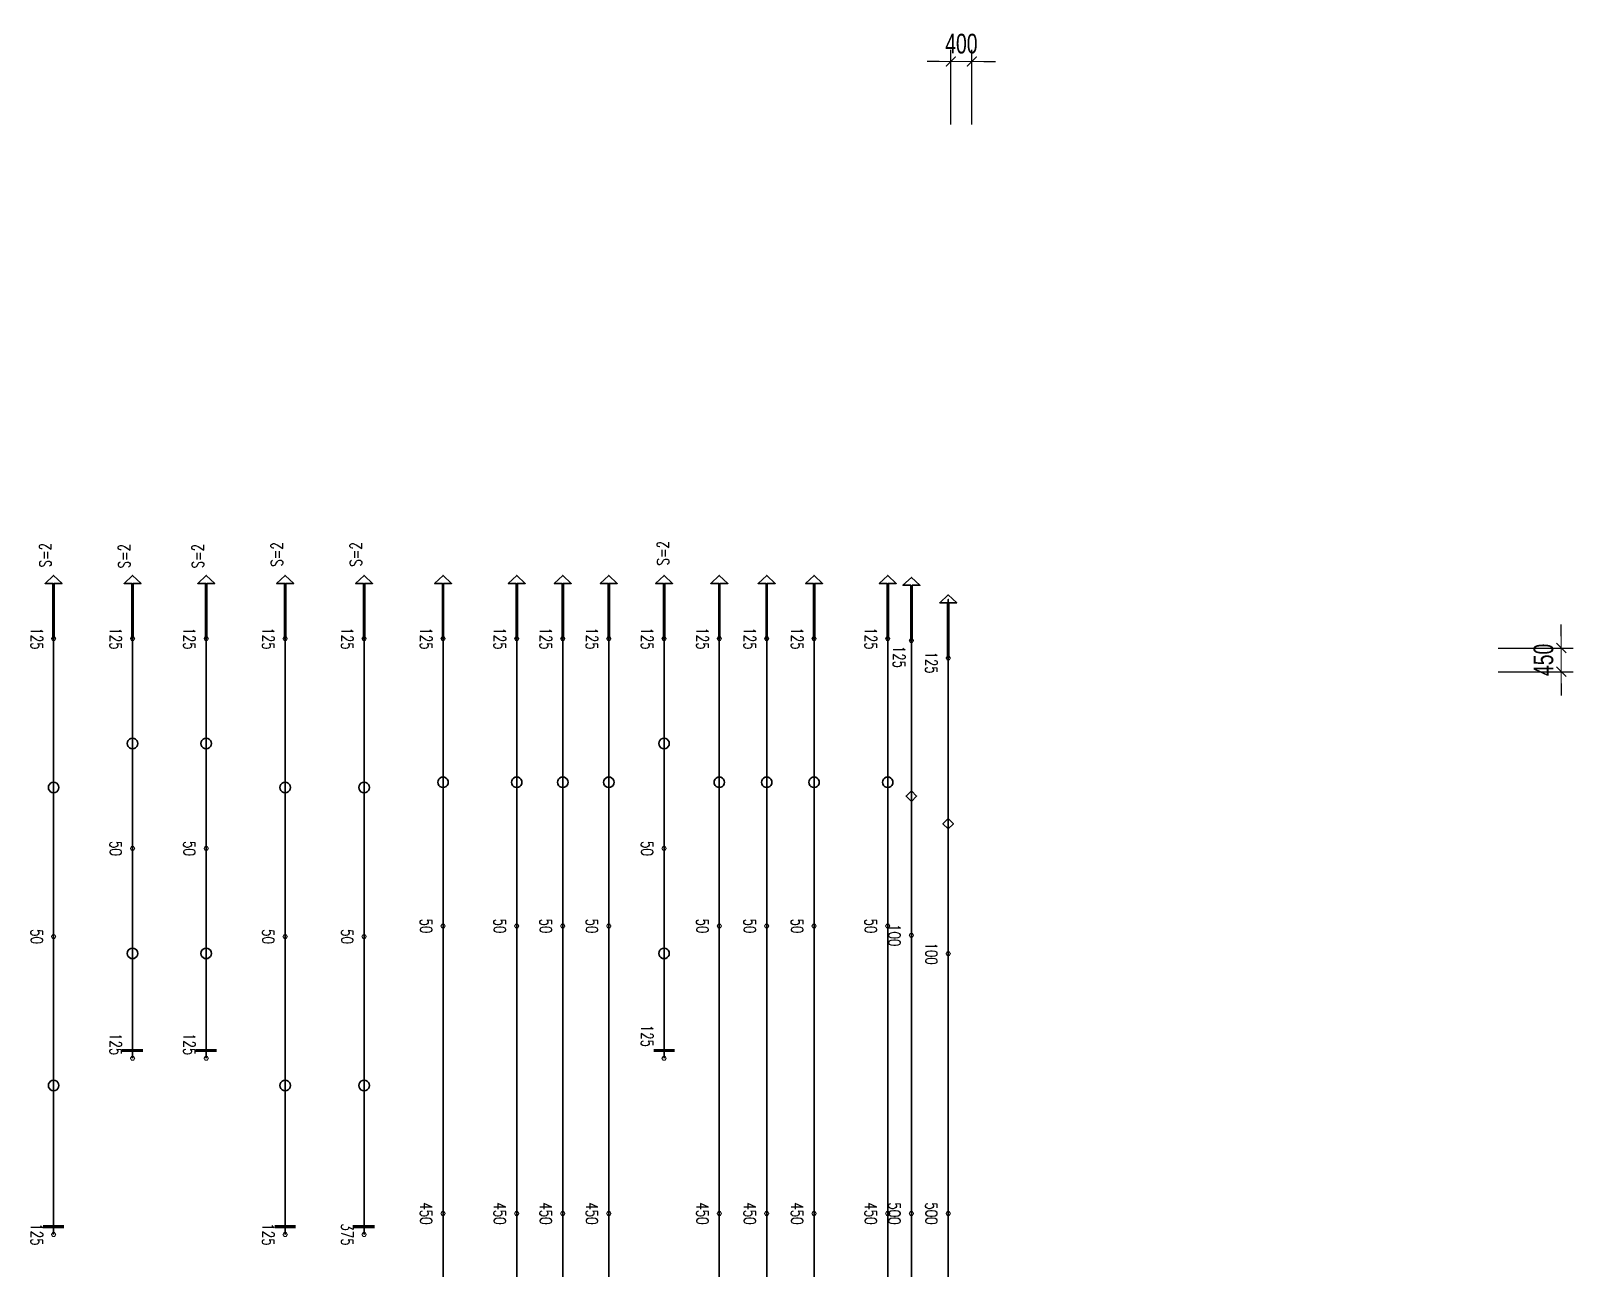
# Model space of a CAD drawing. Header units: millimetres. Extents: x 130150 to 587758, y -25561 to 50684.
# Drawn here: x 552567 to 581875, y 27160 to 50684 of the extents above; entities that cross this region are included whole.
import ezdxf

# ---------------------------------------------------------------- set-up
doc = ezdxf.new("R2010")
doc.units = ezdxf.units.MM
doc.layers.get('Defpoints').update_dxf_attribs({"color": 151, "lineweight": 9})
doc.layers.add('Current plane_Column', color=7, linetype='Continuous', true_color=0x4b00ff)
for name, color, linetype, lineweight in [('NDC_S-TENDON', 6, 'Continuous', 35), ('NDC_S_ANNO', 7, 'Continuous', 20), ('NDC_S_DIM', 1, 'Continuous', 15)]:
    doc.layers.add(name, color=color, linetype=linetype, lineweight=lineweight)
doc.styles.add('NDC_ANNO', font='', dxfattribs={"width": 0.8})
doc.styles.add('NDC_DIM', font='', dxfattribs={"width": 0.75})
doc.styles.get('NDC_ANNO').set_extended_font_data('Dotum')
doc.styles.get('NDC_DIM').set_extended_font_data('Dotum')
doc.dimstyles.new('NDC_dim_150', dxfattribs={"dimscale": 150, "dimtxt": 2.5, "dimasz": 1.5, "dimexe": 1.5, "dimexo": 2.5, "dimgap": 1, "dimtad": 1, "dimdec": 0, "dimzin": 0, "dimdsep": 46, "dimtxsty": 'NDC_DIM', "dimblk": 'DIMMARK', "dimcen": 0.09, "dimdle": 1.2, "dimclrd": 1, "dimclre": 1, "dimclrt": 3, "dimadec": 0, "dimazin": 0, "dimtfac": 1, "dimtdec": 0, "dimtix": 1, "dimtofl": 0, "dimtmove": 0, "dimatfit": 3, "dimfxl": 8, "dimfxlon": 1, "dimtolj": 1, "dimtzin": 0, "dimarcsym": 0})

# ---------------------------------------------------------------- blocks, each defined once
blk = doc.blocks.new('DIMMARK')
at = {"layer": 'NDC_S_DIM', "color": 1}
blk.add_line((-1.5, 0), (1, 0), dxfattribs=at)
at = {"layer": 'NDC_S_DIM', "color": 2, "const_width": 0.1}
blk.add_lwpolyline([(-0.42, -0.42), (0.42, 0.42)], dxfattribs=at)
blk = doc.blocks.new('*D20')
at = {"layer": 'Defpoints', "color": 0, "ltscale": 100, "transparency": 16777216}
for p in [(566765, 38950), (581650, 38950), (566765, 38500)]:
    blk.add_point(p, dxfattribs=at)
at = {"layer": 'NDC_S_DIM', "color": 1, "lineweight": -2, "ltscale": 100, "transparency": 16777216}
for p, q in [((581650, 39175), (581650, 39400)), ((580450, 38950), (581875, 38950)), ((580450, 38500), (581875, 38500)), ((581650, 38275), (581650, 38050))]:
    blk.add_line(p, q, dxfattribs=at)
at = {"layer": 'NDC_S_DIM', "color": 1, "lineweight": -2, "ltscale": 100, "transparency": 16777216, "xscale": 225, "yscale": 225, "zscale": 225}
for p, rotation in [((581650, 38950), 270), ((581650, 38500), 90)]:
    blk.add_blockref('DIMMARK', p, dxfattribs=dict(at, rotation=rotation))
at = {"layer": 'NDC_S_DIM', "color": 3, "ltscale": 100, "transparency": 16777216, "insert": (581312, 38725), "char_height": 375, "attachment_point": 5, "rotation": 90, "style": 'NDC_DIM'}
blk.add_mtext('\\A1;450', dxfattribs=at)
blk = doc.blocks.new('*D22')
at = {"layer": 'Defpoints', "color": 0, "ltscale": 100, "transparency": 16777216}
for p in [(570450, 50100), (570050, 34011), (570450, 34011)]:
    blk.add_point(p, dxfattribs=at)
at = {"layer": 'NDC_S_DIM', "color": 1, "lineweight": -2, "ltscale": 100, "transparency": 16777216}
for p, q in [((570050, 48900), (570050, 50325)), ((570450, 48900), (570450, 50325)), ((569825, 50100), (569600, 50100)), ((570675, 50100), (570900, 50100))]:
    blk.add_line(p, q, dxfattribs=at)
at = {"layer": 'NDC_S_DIM', "color": 1, "lineweight": -2, "ltscale": 100, "transparency": 16777216, "xscale": 225, "yscale": 225, "zscale": 225}
blk.add_blockref('DIMMARK', (570050, 50100), dxfattribs=at)
at = {"layer": 'NDC_S_DIM', "color": 1, "lineweight": -2, "ltscale": 100, "transparency": 16777216, "xscale": 225, "yscale": 225, "zscale": 225, "rotation": 180}
blk.add_blockref('DIMMARK', (570450, 50100), dxfattribs=at)
at = {"layer": 'NDC_S_DIM', "color": 3, "ltscale": 100, "transparency": 16777216, "insert": (570250, 50438), "char_height": 375, "attachment_point": 5, "style": 'NDC_DIM'}
blk.add_mtext('\\A1;400', dxfattribs=at)
blk = doc.blocks.new('HTB TDY')
at = {"layer": 'NDC_S-TENDON', "linetype": 'Continuous'}
for points, elevation in [([(44262, 29630), (44262, 30680), (44412, 30680), (44250, 30830), (44088, 30680), (44238, 30680), (44238, 29630)], 3575), ([(45762, 29630), (45762, 30680), (45912, 30680), (45750, 30830), (45588, 30680), (45738, 30680), (45738, 29630)], 3575), ([(47162, 29630), (47162, 30680), (47312, 30680), (47150, 30830), (46988, 30680), (47138, 30680), (47138, 29630)], 3575), ([(48662, 29630), (48662, 30680), (48812, 30680), (48650, 30830), (48488, 30680), (48638, 30680), (48638, 29630)], 3575), ([(50162, 29630), (50162, 30680), (50312, 30680), (50150, 30830), (49988, 30680), (50138, 30680), (50138, 29630)], 3575), ([(51662, 29630), (51662, 30680), (51812, 30680), (51650, 30830), (51488, 30680), (51638, 30680), (51638, 29630)], 3575), ([(53062, 29630), (53062, 30680), (53212, 30680), (53050, 30830), (52888, 30680), (53038, 30680), (53038, 29630)], 3575), ([(53937, 29630), (53937, 30680), (54087, 30680), (53925, 30830), (53763, 30680), (53913, 30680), (53913, 29630)], 3575), ([(54812, 29630), (54812, 30680), (54962, 30680), (54800, 30830), (54638, 30680), (54788, 30680), (54788, 29630)], 3575), ([(55862, 29630), (55862, 30680), (56012, 30680), (55850, 30830), (55688, 30680), (55838, 30680), (55838, 29630)], 3575), ([(56912, 29630), (56912, 30680), (57062, 30680), (56900, 30830), (56738, 30680), (56888, 30680), (56888, 29630)], 3575), ([(57812, 29630), (57812, 30680), (57962, 30680), (57800, 30830), (57638, 30680), (57788, 30680), (57788, 29630)], 3575), ([(58712, 29630), (58712, 30680), (58862, 30680), (58700, 30830), (58538, 30680), (58688, 30680), (58688, 29630)], 3575), ([(60112, 29630), (60112, 30680), (60262, 30680), (60100, 30830), (59938, 30680), (60088, 30680), (60088, 29630)], 3575), ([(60562, 29593), (60562, 30643), (60712, 30643), (60550, 30793), (60388, 30643), (60538, 30643), (60538, 29593)], 3575), ([(61262, 29261), (61262, 30311), (61412, 30311), (61250, 30461), (61088, 30311), (61238, 30311), (61238, 29261)], 3575), ([(45750, 27535), (45781, 27540), (45809, 27554), (45831, 27576), (45845, 27604), (45850, 27635), (45845, 27666), (45831, 27694), (45809, 27716), (45781, 27730), (45750, 27735), (45719, 27730), (45691, 27716), (45669, 27694), (45655, 27666), (45650, 27635), (45655, 27604), (45669, 27576), (45691, 27554), (45719, 27540), (45750, 27535)], 3532), ([(47150, 27535), (47181, 27540), (47209, 27554), (47231, 27576), (47245, 27604), (47250, 27635), (47245, 27666), (47231, 27694), (47209, 27716), (47181, 27730), (47150, 27735), (47119, 27730), (47091, 27716), (47069, 27694), (47055, 27666), (47050, 27635), (47055, 27604), (47069, 27576), (47091, 27554), (47119, 27540), (47150, 27535)], 3532), ([(55850, 27535), (55881, 27540), (55909, 27554), (55931, 27576), (55945, 27604), (55950, 27635), (55945, 27666), (55931, 27694), (55909, 27716), (55881, 27730), (55850, 27735), (55819, 27730), (55791, 27716), (55769, 27694), (55755, 27666), (55750, 27635), (55755, 27604), (55769, 27576), (55791, 27554), (55819, 27540), (55850, 27535)], 3532), ([(51650, 26797), (51681, 26802), (51709, 26817), (51731, 26839), (51745, 26867), (51750, 26897), (51745, 26928), (51731, 26956), (51709, 26978), (51681, 26993), (51650, 26997), (51619, 26993), (51591, 26978), (51569, 26956), (51555, 26928), (51550, 26897), (51555, 26867), (51569, 26839), (51591, 26817), (51619, 26802), (51650, 26797)], 3532), ([(53050, 26797), (53081, 26802), (53109, 26817), (53131, 26839), (53145, 26867), (53150, 26897), (53145, 26928), (53131, 26956), (53109, 26978), (53081, 26993), (53050, 26997), (53019, 26993), (52991, 26978), (52969, 26956), (52955, 26928), (52950, 26897), (52955, 26867), (52969, 26839), (52991, 26817), (53019, 26802), (53050, 26797)], 3532), ([(53925, 26797), (53956, 26802), (53984, 26817), (54006, 26839), (54020, 26867), (54025, 26897), (54020, 26928), (54006, 26956), (53984, 26978), (53956, 26993), (53925, 26997), (53894, 26993), (53866, 26978), (53844, 26956), (53830, 26928), (53825, 26897), (53830, 26867), (53844, 26839), (53866, 26817), (53894, 26802), (53925, 26797)], 3532), ([(54800, 26797), (54831, 26802), (54859, 26817), (54881, 26839), (54895, 26867), (54900, 26897), (54895, 26928), (54881, 26956), (54859, 26978), (54831, 26993), (54800, 26997), (54769, 26993), (54741, 26978), (54719, 26956), (54705, 26928), (54700, 26897), (54705, 26867), (54719, 26839), (54741, 26817), (54769, 26802), (54800, 26797)], 3532), ([(56900, 26797), (56931, 26802), (56959, 26817), (56981, 26839), (56995, 26867), (57000, 26897), (56995, 26928), (56981, 26956), (56959, 26978), (56931, 26993), (56900, 26997), (56869, 26993), (56841, 26978), (56819, 26956), (56805, 26928), (56800, 26897), (56805, 26867), (56819, 26839), (56841, 26817), (56869, 26802), (56900, 26797)], 3532), ([(57800, 26797), (57831, 26802), (57859, 26817), (57881, 26839), (57895, 26867), (57900, 26897), (57895, 26928), (57881, 26956), (57859, 26978), (57831, 26993), (57800, 26997), (57769, 26993), (57741, 26978), (57719, 26956), (57705, 26928), (57700, 26897), (57705, 26867), (57719, 26839), (57741, 26817), (57769, 26802), (57800, 26797)], 3533), ([(58700, 26797), (58731, 26802), (58759, 26817), (58781, 26839), (58795, 26867), (58800, 26897), (58795, 26928), (58781, 26956), (58759, 26978), (58731, 26993), (58700, 26997), (58669, 26993), (58641, 26978), (58619, 26956), (58605, 26928), (58600, 26897), (58605, 26867), (58619, 26839), (58641, 26817), (58669, 26802), (58700, 26797)], 3532), ([(60100, 26797), (60131, 26802), (60159, 26817), (60181, 26839), (60195, 26867), (60200, 26897), (60195, 26928), (60181, 26956), (60159, 26978), (60131, 26993), (60100, 26997), (60069, 26993), (60041, 26978), (60019, 26956), (60005, 26928), (60000, 26897), (60005, 26867), (60019, 26839), (60041, 26817), (60069, 26802), (60100, 26797)], 3532), ([(44250, 26698), (44281, 26702), (44309, 26717), (44331, 26739), (44345, 26767), (44350, 26798), (44345, 26829), (44331, 26856), (44309, 26879), (44281, 26893), (44250, 26898), (44219, 26893), (44191, 26879), (44169, 26856), (44155, 26829), (44150, 26798), (44155, 26767), (44169, 26739), (44191, 26717), (44219, 26702), (44250, 26698)], 3532), ([(48650, 26698), (48681, 26702), (48709, 26717), (48731, 26739), (48745, 26767), (48750, 26798), (48745, 26829), (48731, 26856), (48709, 26879), (48681, 26893), (48650, 26898), (48619, 26893), (48591, 26879), (48569, 26856), (48555, 26829), (48550, 26798), (48555, 26767), (48569, 26739), (48591, 26717), (48619, 26702), (48650, 26698)], 3532), ([(50150, 26698), (50181, 26702), (50209, 26717), (50231, 26739), (50245, 26767), (50250, 26798), (50245, 26829), (50231, 26856), (50209, 26879), (50181, 26893), (50150, 26898), (50119, 26893), (50091, 26879), (50069, 26856), (50055, 26829), (50050, 26798), (50055, 26767), (50069, 26739), (50091, 26717), (50119, 26702), (50150, 26698)], 3532), ([(60550, 26535), (60650, 26635), (60550, 26735), (60450, 26635), (60550, 26535)], 3362), ([(61250, 26010), (61350, 26110), (61250, 26210), (61150, 26110), (61250, 26010)], 3362), ([(45750, 23545), (45781, 23550), (45809, 23564), (45831, 23586), (45845, 23614), (45850, 23645), (45845, 23676), (45831, 23704), (45809, 23726), (45781, 23740), (45750, 23745), (45719, 23740), (45691, 23726), (45669, 23704), (45655, 23676), (45650, 23645), (45655, 23614), (45669, 23586), (45691, 23564), (45719, 23550), (45750, 23545)], 3532), ([(47150, 23545), (47181, 23550), (47209, 23564), (47231, 23586), (47245, 23614), (47250, 23645), (47245, 23676), (47231, 23704), (47209, 23726), (47181, 23740), (47150, 23745), (47119, 23740), (47091, 23726), (47069, 23704), (47055, 23676), (47050, 23645), (47055, 23614), (47069, 23586), (47091, 23564), (47119, 23550), (47150, 23545)], 3532), ([(55850, 23545), (55881, 23550), (55909, 23564), (55931, 23586), (55945, 23614), (55950, 23645), (55945, 23676), (55931, 23704), (55909, 23726), (55881, 23740), (55850, 23745), (55819, 23740), (55791, 23726), (55769, 23704), (55755, 23676), (55750, 23645), (55755, 23614), (55769, 23586), (55791, 23564), (55819, 23550), (55850, 23545)], 3532), ([(44250, 21033), (44281, 21037), (44309, 21052), (44331, 21074), (44345, 21102), (44350, 21133), (44345, 21163), (44331, 21191), (44309, 21213), (44281, 21228), (44250, 21233), (44219, 21228), (44191, 21213), (44169, 21191), (44155, 21163), (44150, 21133), (44155, 21102), (44169, 21074), (44191, 21052), (44219, 21037), (44250, 21033)], 3532), ([(48650, 21033), (48681, 21037), (48709, 21052), (48731, 21074), (48745, 21102), (48750, 21133), (48745, 21163), (48731, 21191), (48709, 21213), (48681, 21228), (48650, 21233), (48619, 21228), (48591, 21213), (48569, 21191), (48555, 21163), (48550, 21133), (48555, 21102), (48569, 21074), (48591, 21052), (48619, 21037), (48650, 21033)], 3532), ([(50150, 21033), (50181, 21037), (50209, 21052), (50231, 21074), (50245, 21102), (50250, 21133), (50245, 21163), (50231, 21191), (50209, 21213), (50181, 21228), (50150, 21233), (50119, 21228), (50091, 21213), (50069, 21191), (50055, 21163), (50050, 21133), (50055, 21102), (50069, 21074), (50091, 21052), (50119, 21037), (50150, 21033)], 3532)]:
    blk.add_lwpolyline(points, close=True, dxfattribs=dict(at, elevation=elevation))
for points, elevation in [([(44290, 29630, 20, 20, 0), (44270, 29665, 20, 20, 0), (44230, 29665, 20, 20, 0), (44210, 29630, 20, 20, 0), (44230, 29595, 20, 20, 0), (44270, 29595, 20, 20, 0)], 3575), ([(44290, 29630, 20, 20, 0), (44270, 29665, 20, 20, 0), (44230, 29665, 20, 20, 0), (44210, 29630, 20, 20, 0), (44230, 29595, 20, 20, 0), (44270, 29595, 20, 20, 0)], 3575), ([(45790, 29630, 20, 20, 0), (45770, 29665, 20, 20, 0), (45730, 29665, 20, 20, 0), (45710, 29630, 20, 20, 0), (45730, 29595, 20, 20, 0), (45770, 29595, 20, 20, 0)], 3575), ([(45790, 29630, 20, 20, 0), (45770, 29665, 20, 20, 0), (45730, 29665, 20, 20, 0), (45710, 29630, 20, 20, 0), (45730, 29595, 20, 20, 0), (45770, 29595, 20, 20, 0)], 3575), ([(47190, 29630, 20, 20, 0), (47170, 29665, 20, 20, 0), (47130, 29665, 20, 20, 0), (47110, 29630, 20, 20, 0), (47130, 29595, 20, 20, 0), (47170, 29595, 20, 20, 0)], 3575), ([(47190, 29630, 20, 20, 0), (47170, 29665, 20, 20, 0), (47130, 29665, 20, 20, 0), (47110, 29630, 20, 20, 0), (47130, 29595, 20, 20, 0), (47170, 29595, 20, 20, 0)], 3575), ([(48690, 29630, 20, 20, 0), (48670, 29665, 20, 20, 0), (48630, 29665, 20, 20, 0), (48610, 29630, 20, 20, 0), (48630, 29595, 20, 20, 0), (48670, 29595, 20, 20, 0)], 3575), ([(48690, 29630, 20, 20, 0), (48670, 29665, 20, 20, 0), (48630, 29665, 20, 20, 0), (48610, 29630, 20, 20, 0), (48630, 29595, 20, 20, 0), (48670, 29595, 20, 20, 0)], 3575), ([(50190, 29630, 20, 20, 0), (50170, 29665, 20, 20, 0), (50130, 29665, 20, 20, 0), (50110, 29630, 20, 20, 0), (50130, 29595, 20, 20, 0), (50170, 29595, 20, 20, 0)], 3575), ([(50190, 29630, 20, 20, 0), (50170, 29665, 20, 20, 0), (50130, 29665, 20, 20, 0), (50110, 29630, 20, 20, 0), (50130, 29595, 20, 20, 0), (50170, 29595, 20, 20, 0)], 3575), ([(51690, 29630, 20, 20, 0), (51670, 29665, 20, 20, 0), (51630, 29665, 20, 20, 0), (51610, 29630, 20, 20, 0), (51630, 29595, 20, 20, 0), (51670, 29595, 20, 20, 0)], 3575), ([(51690, 29630, 20, 20, 0), (51670, 29665, 20, 20, 0), (51630, 29665, 20, 20, 0), (51610, 29630, 20, 20, 0), (51630, 29595, 20, 20, 0), (51670, 29595, 20, 20, 0)], 3575), ([(53090, 29630, 20, 20, 0), (53070, 29665, 20, 20, 0), (53030, 29665, 20, 20, 0), (53010, 29630, 20, 20, 0), (53030, 29595, 20, 20, 0), (53070, 29595, 20, 20, 0)], 3575), ([(53090, 29630, 20, 20, 0), (53070, 29665, 20, 20, 0), (53030, 29665, 20, 20, 0), (53010, 29630, 20, 20, 0), (53030, 29595, 20, 20, 0), (53070, 29595, 20, 20, 0)], 3575), ([(53965, 29630, 20, 20, 0), (53945, 29665, 20, 20, 0), (53905, 29665, 20, 20, 0), (53885, 29630, 20, 20, 0), (53905, 29595, 20, 20, 0), (53945, 29595, 20, 20, 0)], 3575), ([(53965, 29630, 20, 20, 0), (53945, 29665, 20, 20, 0), (53905, 29665, 20, 20, 0), (53885, 29630, 20, 20, 0), (53905, 29595, 20, 20, 0), (53945, 29595, 20, 20, 0)], 3575), ([(54840, 29630, 20, 20, 0), (54820, 29665, 20, 20, 0), (54780, 29665, 20, 20, 0), (54760, 29630, 20, 20, 0), (54780, 29595, 20, 20, 0), (54820, 29595, 20, 20, 0)], 3575), ([(54840, 29630, 20, 20, 0), (54820, 29665, 20, 20, 0), (54780, 29665, 20, 20, 0), (54760, 29630, 20, 20, 0), (54780, 29595, 20, 20, 0), (54820, 29595, 20, 20, 0)], 3575), ([(55890, 29630, 20, 20, 0), (55870, 29665, 20, 20, 0), (55830, 29665, 20, 20, 0), (55810, 29630, 20, 20, 0), (55830, 29595, 20, 20, 0), (55870, 29595, 20, 20, 0)], 3575), ([(55890, 29630, 20, 20, 0), (55870, 29665, 20, 20, 0), (55830, 29665, 20, 20, 0), (55810, 29630, 20, 20, 0), (55830, 29595, 20, 20, 0), (55870, 29595, 20, 20, 0)], 3575), ([(56940, 29630, 20, 20, 0), (56920, 29665, 20, 20, 0), (56880, 29665, 20, 20, 0), (56860, 29630, 20, 20, 0), (56880, 29595, 20, 20, 0), (56920, 29595, 20, 20, 0)], 3575), ([(56940, 29630, 20, 20, 0), (56920, 29665, 20, 20, 0), (56880, 29665, 20, 20, 0), (56860, 29630, 20, 20, 0), (56880, 29595, 20, 20, 0), (56920, 29595, 20, 20, 0)], 3575), ([(57840, 29630, 20, 20, 0), (57820, 29665, 20, 20, 0), (57780, 29665, 20, 20, 0), (57760, 29630, 20, 20, 0), (57780, 29595, 20, 20, 0), (57820, 29595, 20, 20, 0)], 3575), ([(57840, 29630, 20, 20, 0), (57820, 29665, 20, 20, 0), (57780, 29665, 20, 20, 0), (57760, 29630, 20, 20, 0), (57780, 29595, 20, 20, 0), (57820, 29595, 20, 20, 0)], 3575), ([(58740, 29630, 20, 20, 0), (58720, 29665, 20, 20, 0), (58680, 29665, 20, 20, 0), (58660, 29630, 20, 20, 0), (58680, 29595, 20, 20, 0), (58720, 29595, 20, 20, 0)], 3575), ([(58740, 29630, 20, 20, 0), (58720, 29665, 20, 20, 0), (58680, 29665, 20, 20, 0), (58660, 29630, 20, 20, 0), (58680, 29595, 20, 20, 0), (58720, 29595, 20, 20, 0)], 3575), ([(60140, 29630, 20, 20, 0), (60120, 29665, 20, 20, 0), (60080, 29665, 20, 20, 0), (60060, 29630, 20, 20, 0), (60080, 29595, 20, 20, 0), (60120, 29595, 20, 20, 0)], 3575), ([(60140, 29630, 20, 20, 0), (60120, 29665, 20, 20, 0), (60080, 29665, 20, 20, 0), (60060, 29630, 20, 20, 0), (60080, 29595, 20, 20, 0), (60120, 29595, 20, 20, 0)], 3575), ([(60590, 29593, 20, 20, 0), (60570, 29628, 20, 20, 0), (60530, 29628, 20, 20, 0), (60510, 29593, 20, 20, 0), (60530, 29558, 20, 20, 0), (60570, 29558, 20, 20, 0)], 3575), ([(60590, 29593, 20, 20, 0), (60570, 29628, 20, 20, 0), (60530, 29628, 20, 20, 0), (60510, 29593, 20, 20, 0), (60530, 29558, 20, 20, 0), (60570, 29558, 20, 20, 0)], 3575), ([(61290, 29261, 20, 20, 0), (61270, 29296, 20, 20, 0), (61230, 29296, 20, 20, 0), (61210, 29261, 20, 20, 0), (61230, 29227, 20, 20, 0), (61270, 29227, 20, 20, 0)], 3575), ([(61290, 29261, 20, 20, 0), (61270, 29296, 20, 20, 0), (61230, 29296, 20, 20, 0), (61210, 29261, 20, 20, 0), (61230, 29227, 20, 20, 0), (61270, 29227, 20, 20, 0)], 3575), ([(45790, 25640, 20, 20, 0), (45770, 25675, 20, 20, 0), (45730, 25675, 20, 20, 0), (45710, 25640, 20, 20, 0), (45730, 25605, 20, 20, 0), (45770, 25605, 20, 20, 0)], 3500), ([(45790, 25640, 20, 20, 0), (45770, 25675, 20, 20, 0), (45730, 25675, 20, 20, 0), (45710, 25640, 20, 20, 0), (45730, 25605, 20, 20, 0), (45770, 25605, 20, 20, 0)], 3500), ([(47190, 25640, 20, 20, 0), (47170, 25675, 20, 20, 0), (47130, 25675, 20, 20, 0), (47110, 25640, 20, 20, 0), (47130, 25605, 20, 20, 0), (47170, 25605, 20, 20, 0)], 3500), ([(47190, 25640, 20, 20, 0), (47170, 25675, 20, 20, 0), (47130, 25675, 20, 20, 0), (47110, 25640, 20, 20, 0), (47130, 25605, 20, 20, 0), (47170, 25605, 20, 20, 0)], 3500), ([(55890, 25640, 20, 20, 0), (55870, 25675, 20, 20, 0), (55830, 25675, 20, 20, 0), (55810, 25640, 20, 20, 0), (55830, 25605, 20, 20, 0), (55870, 25605, 20, 20, 0)], 3500), ([(55890, 25640, 20, 20, 0), (55870, 25675, 20, 20, 0), (55830, 25675, 20, 20, 0), (55810, 25640, 20, 20, 0), (55830, 25605, 20, 20, 0), (55870, 25605, 20, 20, 0)], 3500), ([(51690, 24165, 20, 20, 0), (51670, 24200, 20, 20, 0), (51630, 24200, 20, 20, 0), (51610, 24165, 20, 20, 0), (51630, 24130, 20, 20, 0), (51670, 24130, 20, 20, 0)], 3500), ([(51690, 24165, 20, 20, 0), (51670, 24200, 20, 20, 0), (51630, 24200, 20, 20, 0), (51610, 24165, 20, 20, 0), (51630, 24130, 20, 20, 0), (51670, 24130, 20, 20, 0)], 3500), ([(53090, 24165, 20, 20, 0), (53070, 24200, 20, 20, 0), (53030, 24200, 20, 20, 0), (53010, 24165, 20, 20, 0), (53030, 24130, 20, 20, 0), (53070, 24130, 20, 20, 0)], 3500), ([(53090, 24165, 20, 20, 0), (53070, 24200, 20, 20, 0), (53030, 24200, 20, 20, 0), (53010, 24165, 20, 20, 0), (53030, 24130, 20, 20, 0), (53070, 24130, 20, 20, 0)], 3500), ([(53965, 24165, 20, 20, 0), (53945, 24200, 20, 20, 0), (53905, 24200, 20, 20, 0), (53885, 24165, 20, 20, 0), (53905, 24130, 20, 20, 0), (53945, 24130, 20, 20, 0)], 3500), ([(53965, 24165, 20, 20, 0), (53945, 24200, 20, 20, 0), (53905, 24200, 20, 20, 0), (53885, 24165, 20, 20, 0), (53905, 24130, 20, 20, 0), (53945, 24130, 20, 20, 0)], 3500), ([(54840, 24165, 20, 20, 0), (54820, 24200, 20, 20, 0), (54780, 24200, 20, 20, 0), (54760, 24165, 20, 20, 0), (54780, 24130, 20, 20, 0), (54820, 24130, 20, 20, 0)], 3500), ([(54840, 24165, 20, 20, 0), (54820, 24200, 20, 20, 0), (54780, 24200, 20, 20, 0), (54760, 24165, 20, 20, 0), (54780, 24130, 20, 20, 0), (54820, 24130, 20, 20, 0)], 3500), ([(56940, 24165, 20, 20, 0), (56920, 24200, 20, 20, 0), (56880, 24200, 20, 20, 0), (56860, 24165, 20, 20, 0), (56880, 24130, 20, 20, 0), (56920, 24130, 20, 20, 0)], 3500), ([(56940, 24165, 20, 20, 0), (56920, 24200, 20, 20, 0), (56880, 24200, 20, 20, 0), (56860, 24165, 20, 20, 0), (56880, 24130, 20, 20, 0), (56920, 24130, 20, 20, 0)], 3500), ([(57840, 24165, 20, 20, 0), (57820, 24200, 20, 20, 0), (57780, 24200, 20, 20, 0), (57760, 24165, 20, 20, 0), (57780, 24130, 20, 20, 0), (57820, 24130, 20, 20, 0)], 3500), ([(57840, 24165, 20, 20, 0), (57820, 24200, 20, 20, 0), (57780, 24200, 20, 20, 0), (57760, 24165, 20, 20, 0), (57780, 24130, 20, 20, 0), (57820, 24130, 20, 20, 0)], 3500), ([(58740, 24165, 20, 20, 0), (58720, 24200, 20, 20, 0), (58680, 24200, 20, 20, 0), (58660, 24165, 20, 20, 0), (58680, 24130, 20, 20, 0), (58720, 24130, 20, 20, 0)], 3500), ([(58740, 24165, 20, 20, 0), (58720, 24200, 20, 20, 0), (58680, 24200, 20, 20, 0), (58660, 24165, 20, 20, 0), (58680, 24130, 20, 20, 0), (58720, 24130, 20, 20, 0)], 3500), ([(60140, 24165, 20, 20, 0), (60120, 24200, 20, 20, 0), (60080, 24200, 20, 20, 0), (60060, 24165, 20, 20, 0), (60080, 24130, 20, 20, 0), (60120, 24130, 20, 20, 0)], 3500), ([(60140, 24165, 20, 20, 0), (60120, 24200, 20, 20, 0), (60080, 24200, 20, 20, 0), (60060, 24165, 20, 20, 0), (60080, 24130, 20, 20, 0), (60120, 24130, 20, 20, 0)], 3500), ([(60590, 23990, 20, 20, 0), (60570, 24025, 20, 20, 0), (60530, 24025, 20, 20, 0), (60510, 23990, 20, 20, 0), (60530, 23955, 20, 20, 0), (60570, 23955, 20, 20, 0)], 3200), ([(60590, 23990, 20, 20, 0), (60570, 24025, 20, 20, 0), (60530, 24025, 20, 20, 0), (60510, 23990, 20, 20, 0), (60530, 23955, 20, 20, 0), (60570, 23955, 20, 20, 0)], 3200), ([(44290, 23965, 20, 20, 0), (44270, 24000, 20, 20, 0), (44230, 24000, 20, 20, 0), (44210, 23965, 20, 20, 0), (44230, 23930, 20, 20, 0), (44270, 23930, 20, 20, 0)], 3500), ([(44290, 23965, 20, 20, 0), (44270, 24000, 20, 20, 0), (44230, 24000, 20, 20, 0), (44210, 23965, 20, 20, 0), (44230, 23930, 20, 20, 0), (44270, 23930, 20, 20, 0)], 3500), ([(48690, 23965, 20, 20, 0), (48670, 24000, 20, 20, 0), (48630, 24000, 20, 20, 0), (48610, 23965, 20, 20, 0), (48630, 23930, 20, 20, 0), (48670, 23930, 20, 20, 0)], 3500), ([(48690, 23965, 20, 20, 0), (48670, 24000, 20, 20, 0), (48630, 24000, 20, 20, 0), (48610, 23965, 20, 20, 0), (48630, 23930, 20, 20, 0), (48670, 23930, 20, 20, 0)], 3500), ([(50190, 23965, 20, 20, 0), (50170, 24000, 20, 20, 0), (50130, 24000, 20, 20, 0), (50110, 23965, 20, 20, 0), (50130, 23930, 20, 20, 0), (50170, 23930, 20, 20, 0)], 3500), ([(50190, 23965, 20, 20, 0), (50170, 24000, 20, 20, 0), (50130, 24000, 20, 20, 0), (50110, 23965, 20, 20, 0), (50130, 23930, 20, 20, 0), (50170, 23930, 20, 20, 0)], 3500), ([(61290, 23640, 20, 20, 0), (61270, 23675, 20, 20, 0), (61230, 23675, 20, 20, 0), (61210, 23640, 20, 20, 0), (61230, 23605, 20, 20, 0), (61270, 23605, 20, 20, 0)], 3200), ([(61290, 23640, 20, 20, 0), (61270, 23675, 20, 20, 0), (61230, 23675, 20, 20, 0), (61210, 23640, 20, 20, 0), (61230, 23605, 20, 20, 0), (61270, 23605, 20, 20, 0)], 3200), ([(45790, 21650, 20, 20, 0), (45770, 21685, 20, 20, 0), (45730, 21685, 20, 20, 0), (45710, 21650, 20, 20, 0), (45730, 21615, 20, 20, 0), (45770, 21615, 20, 20, 0)], 3575), ([(45790, 21650, 20, 20, 0), (45770, 21685, 20, 20, 0), (45730, 21685, 20, 20, 0), (45710, 21650, 20, 20, 0), (45730, 21615, 20, 20, 0), (45770, 21615, 20, 20, 0)], 3575), ([(47190, 21650, 20, 20, 0), (47170, 21685, 20, 20, 0), (47130, 21685, 20, 20, 0), (47110, 21650, 20, 20, 0), (47130, 21615, 20, 20, 0), (47170, 21615, 20, 20, 0)], 3575), ([(47190, 21650, 20, 20, 0), (47170, 21685, 20, 20, 0), (47130, 21685, 20, 20, 0), (47110, 21650, 20, 20, 0), (47130, 21615, 20, 20, 0), (47170, 21615, 20, 20, 0)], 3575), ([(55890, 21650, 20, 20, 0), (55870, 21685, 20, 20, 0), (55830, 21685, 20, 20, 0), (55810, 21650, 20, 20, 0), (55830, 21615, 20, 20, 0), (55870, 21615, 20, 20, 0)], 3575), ([(55890, 21650, 20, 20, 0), (55870, 21685, 20, 20, 0), (55830, 21685, 20, 20, 0), (55810, 21650, 20, 20, 0), (55830, 21615, 20, 20, 0), (55870, 21615, 20, 20, 0)], 3575), ([(51690, 18700, 20, 20, 0), (51670, 18735, 20, 20, 0), (51630, 18735, 20, 20, 0), (51610, 18700, 20, 20, 0), (51630, 18665, 20, 20, 0), (51670, 18665, 20, 20, 0)], 3650), ([(51690, 18700, 20, 20, 0), (51670, 18735, 20, 20, 0), (51630, 18735, 20, 20, 0), (51610, 18700, 20, 20, 0), (51630, 18665, 20, 20, 0), (51670, 18665, 20, 20, 0)], 3650), ([(51690, 18700, 20, 20, 0), (51670, 18735, 20, 20, 0), (51630, 18735, 20, 20, 0), (51610, 18700, 20, 20, 0), (51630, 18665, 20, 20, 0), (51670, 18665, 20, 20, 0)], 3650), ([(51690, 18700, 20, 20, 0), (51670, 18735, 20, 20, 0), (51630, 18735, 20, 20, 0), (51610, 18700, 20, 20, 0), (51630, 18665, 20, 20, 0), (51670, 18665, 20, 20, 0)], 3650), ([(53090, 18700, 20, 20, 0), (53070, 18735, 20, 20, 0), (53030, 18735, 20, 20, 0), (53010, 18700, 20, 20, 0), (53030, 18665, 20, 20, 0), (53070, 18665, 20, 20, 0)], 3650), ([(53090, 18700, 20, 20, 0), (53070, 18735, 20, 20, 0), (53030, 18735, 20, 20, 0), (53010, 18700, 20, 20, 0), (53030, 18665, 20, 20, 0), (53070, 18665, 20, 20, 0)], 3650), ([(53090, 18700, 20, 20, 0), (53070, 18735, 20, 20, 0), (53030, 18735, 20, 20, 0), (53010, 18700, 20, 20, 0), (53030, 18665, 20, 20, 0), (53070, 18665, 20, 20, 0)], 3650), ([(53090, 18700, 20, 20, 0), (53070, 18735, 20, 20, 0), (53030, 18735, 20, 20, 0), (53010, 18700, 20, 20, 0), (53030, 18665, 20, 20, 0), (53070, 18665, 20, 20, 0)], 3650), ([(53965, 18700, 20, 20, 0), (53945, 18735, 20, 20, 0), (53905, 18735, 20, 20, 0), (53885, 18700, 20, 20, 0), (53905, 18665, 20, 20, 0), (53945, 18665, 20, 20, 0)], 3650), ([(53965, 18700, 20, 20, 0), (53945, 18735, 20, 20, 0), (53905, 18735, 20, 20, 0), (53885, 18700, 20, 20, 0), (53905, 18665, 20, 20, 0), (53945, 18665, 20, 20, 0)], 3650), ([(53965, 18700, 20, 20, 0), (53945, 18735, 20, 20, 0), (53905, 18735, 20, 20, 0), (53885, 18700, 20, 20, 0), (53905, 18665, 20, 20, 0), (53945, 18665, 20, 20, 0)], 3650), ([(53965, 18700, 20, 20, 0), (53945, 18735, 20, 20, 0), (53905, 18735, 20, 20, 0), (53885, 18700, 20, 20, 0), (53905, 18665, 20, 20, 0), (53945, 18665, 20, 20, 0)], 3650), ([(54840, 18700, 20, 20, 0), (54820, 18735, 20, 20, 0), (54780, 18735, 20, 20, 0), (54760, 18700, 20, 20, 0), (54780, 18665, 20, 20, 0), (54820, 18665, 20, 20, 0)], 3650), ([(54840, 18700, 20, 20, 0), (54820, 18735, 20, 20, 0), (54780, 18735, 20, 20, 0), (54760, 18700, 20, 20, 0), (54780, 18665, 20, 20, 0), (54820, 18665, 20, 20, 0)], 3650), ([(54840, 18700, 20, 20, 0), (54820, 18735, 20, 20, 0), (54780, 18735, 20, 20, 0), (54760, 18700, 20, 20, 0), (54780, 18665, 20, 20, 0), (54820, 18665, 20, 20, 0)], 3650), ([(54840, 18700, 20, 20, 0), (54820, 18735, 20, 20, 0), (54780, 18735, 20, 20, 0), (54760, 18700, 20, 20, 0), (54780, 18665, 20, 20, 0), (54820, 18665, 20, 20, 0)], 3650), ([(56940, 18700, 20, 20, 0), (56920, 18735, 20, 20, 0), (56880, 18735, 20, 20, 0), (56860, 18700, 20, 20, 0), (56880, 18665, 20, 20, 0), (56920, 18665, 20, 20, 0)], 3650), ([(56940, 18700, 20, 20, 0), (56920, 18735, 20, 20, 0), (56880, 18735, 20, 20, 0), (56860, 18700, 20, 20, 0), (56880, 18665, 20, 20, 0), (56920, 18665, 20, 20, 0)], 3650), ([(56940, 18700, 20, 20, 0), (56920, 18735, 20, 20, 0), (56880, 18735, 20, 20, 0), (56860, 18700, 20, 20, 0), (56880, 18665, 20, 20, 0), (56920, 18665, 20, 20, 0)], 3650), ([(56940, 18700, 20, 20, 0), (56920, 18735, 20, 20, 0), (56880, 18735, 20, 20, 0), (56860, 18700, 20, 20, 0), (56880, 18665, 20, 20, 0), (56920, 18665, 20, 20, 0)], 3650), ([(57840, 18700, 20, 20, 0), (57820, 18735, 20, 20, 0), (57780, 18735, 20, 20, 0), (57760, 18700, 20, 20, 0), (57780, 18665, 20, 20, 0), (57820, 18665, 20, 20, 0)], 3650), ([(57840, 18700, 20, 20, 0), (57820, 18735, 20, 20, 0), (57780, 18735, 20, 20, 0), (57760, 18700, 20, 20, 0), (57780, 18665, 20, 20, 0), (57820, 18665, 20, 20, 0)], 3650), ([(57840, 18700, 20, 20, 0), (57820, 18735, 20, 20, 0), (57780, 18735, 20, 20, 0), (57760, 18700, 20, 20, 0), (57780, 18665, 20, 20, 0), (57820, 18665, 20, 20, 0)], 3650), ([(57840, 18700, 20, 20, 0), (57820, 18735, 20, 20, 0), (57780, 18735, 20, 20, 0), (57760, 18700, 20, 20, 0), (57780, 18665, 20, 20, 0), (57820, 18665, 20, 20, 0)], 3650), ([(58740, 18700, 20, 20, 0), (58720, 18735, 20, 20, 0), (58680, 18735, 20, 20, 0), (58660, 18700, 20, 20, 0), (58680, 18665, 20, 20, 0), (58720, 18665, 20, 20, 0)], 3650), ([(58740, 18700, 20, 20, 0), (58720, 18735, 20, 20, 0), (58680, 18735, 20, 20, 0), (58660, 18700, 20, 20, 0), (58680, 18665, 20, 20, 0), (58720, 18665, 20, 20, 0)], 3650), ([(58740, 18700, 20, 20, 0), (58720, 18735, 20, 20, 0), (58680, 18735, 20, 20, 0), (58660, 18700, 20, 20, 0), (58680, 18665, 20, 20, 0), (58720, 18665, 20, 20, 0)], 3650), ([(58740, 18700, 20, 20, 0), (58720, 18735, 20, 20, 0), (58680, 18735, 20, 20, 0), (58660, 18700, 20, 20, 0), (58680, 18665, 20, 20, 0), (58720, 18665, 20, 20, 0)], 3650), ([(60140, 18700, 20, 20, 0), (60120, 18735, 20, 20, 0), (60080, 18735, 20, 20, 0), (60060, 18700, 20, 20, 0), (60080, 18665, 20, 20, 0), (60120, 18665, 20, 20, 0)], 3650), ([(60140, 18700, 20, 20, 0), (60120, 18735, 20, 20, 0), (60080, 18735, 20, 20, 0), (60060, 18700, 20, 20, 0), (60080, 18665, 20, 20, 0), (60120, 18665, 20, 20, 0)], 3650), ([(60140, 18700, 20, 20, 0), (60120, 18735, 20, 20, 0), (60080, 18735, 20, 20, 0), (60060, 18700, 20, 20, 0), (60080, 18665, 20, 20, 0), (60120, 18665, 20, 20, 0)], 3650), ([(60140, 18700, 20, 20, 0), (60120, 18735, 20, 20, 0), (60080, 18735, 20, 20, 0), (60060, 18700, 20, 20, 0), (60080, 18665, 20, 20, 0), (60120, 18665, 20, 20, 0)], 3650), ([(60590, 18700, 20, 20, 0), (60570, 18735, 20, 20, 0), (60530, 18735, 20, 20, 0), (60510, 18700, 20, 20, 0), (60530, 18665, 20, 20, 0), (60570, 18665, 20, 20, 0)], 3600), ([(60590, 18700, 20, 20, 0), (60570, 18735, 20, 20, 0), (60530, 18735, 20, 20, 0), (60510, 18700, 20, 20, 0), (60530, 18665, 20, 20, 0), (60570, 18665, 20, 20, 0)], 3600), ([(60590, 18700, 20, 20, 0), (60570, 18735, 20, 20, 0), (60530, 18735, 20, 20, 0), (60510, 18700, 20, 20, 0), (60530, 18665, 20, 20, 0), (60570, 18665, 20, 20, 0)], 3600), ([(60590, 18700, 20, 20, 0), (60570, 18735, 20, 20, 0), (60530, 18735, 20, 20, 0), (60510, 18700, 20, 20, 0), (60530, 18665, 20, 20, 0), (60570, 18665, 20, 20, 0)], 3600), ([(61290, 18700, 20, 20, 0), (61270, 18735, 20, 20, 0), (61230, 18735, 20, 20, 0), (61210, 18700, 20, 20, 0), (61230, 18665, 20, 20, 0), (61270, 18665, 20, 20, 0)], 3600), ([(61290, 18700, 20, 20, 0), (61270, 18735, 20, 20, 0), (61230, 18735, 20, 20, 0), (61210, 18700, 20, 20, 0), (61230, 18665, 20, 20, 0), (61270, 18665, 20, 20, 0)], 3600), ([(61290, 18700, 20, 20, 0), (61270, 18735, 20, 20, 0), (61230, 18735, 20, 20, 0), (61210, 18700, 20, 20, 0), (61230, 18665, 20, 20, 0), (61270, 18665, 20, 20, 0)], 3600), ([(61290, 18700, 20, 20, 0), (61270, 18735, 20, 20, 0), (61230, 18735, 20, 20, 0), (61210, 18700, 20, 20, 0), (61230, 18665, 20, 20, 0), (61270, 18665, 20, 20, 0)], 3600), ([(44290, 18300, 20, 20, 0), (44270, 18335, 20, 20, 0), (44230, 18335, 20, 20, 0), (44210, 18300, 20, 20, 0), (44230, 18265, 20, 20, 0), (44270, 18265, 20, 20, 0)], 3575), ([(44290, 18300, 20, 20, 0), (44270, 18335, 20, 20, 0), (44230, 18335, 20, 20, 0), (44210, 18300, 20, 20, 0), (44230, 18265, 20, 20, 0), (44270, 18265, 20, 20, 0)], 3575), ([(48690, 18300, 20, 20, 0), (48670, 18335, 20, 20, 0), (48630, 18335, 20, 20, 0), (48610, 18300, 20, 20, 0), (48630, 18265, 20, 20, 0), (48670, 18265, 20, 20, 0)], 3575), ([(48690, 18300, 20, 20, 0), (48670, 18335, 20, 20, 0), (48630, 18335, 20, 20, 0), (48610, 18300, 20, 20, 0), (48630, 18265, 20, 20, 0), (48670, 18265, 20, 20, 0)], 3575), ([(50190, 18300, 20, 20, 0), (50170, 18335, 20, 20, 0), (50130, 18335, 20, 20, 0), (50110, 18300, 20, 20, 0), (50130, 18265, 20, 20, 0), (50170, 18265, 20, 20, 0)], 3575), ([(50190, 18300, 20, 20, 0), (50170, 18335, 20, 20, 0), (50130, 18335, 20, 20, 0), (50110, 18300, 20, 20, 0), (50130, 18265, 20, 20, 0), (50170, 18265, 20, 20, 0)], 3575)]:
    blk.add_lwpolyline(points, format="xyseb", close=True, dxfattribs=dict(at, elevation=elevation))
at = {"layer": 'NDC_S-TENDON', "linetype": 'Continuous', "elevation": 3575}
for points in [[(45550, 21800, 60, 60, 0), (45950, 21800, 60, 60, 0)], [(46950, 21800, 60, 60, 0), (47350, 21800, 60, 60, 0)], [(55650, 21800, 60, 60, 0), (56050, 21800, 60, 60, 0)], [(44050, 18450, 60, 60, 0), (44450, 18450, 60, 60, 0)], [(48450, 18450, 60, 60, 0), (48850, 18450, 60, 60, 0)], [(49950, 18450, 60, 60, 0), (50350, 18450, 60, 60, 0)]]:
    blk.add_lwpolyline(points, format="xyseb", dxfattribs=at)
at = {"layer": 'NDC_S-TENDON', "linetype": 'Continuous'}
for points in [[(61250, 18700, 3600), (61250, 19359, 3582), (61250, 20017, 3529), (61250, 20676, 3440), (61250, 21664, 3307), (61250, 22652, 3227), (61250, 23640, 3200), (61250, 24628, 3225), (61250, 25616, 3300), (61250, 26604, 3425), (61250, 27263, 3508), (61250, 30375, 3558), (61250, 29261, 3540)], [(44250, 18300, 3575), (44250, 19055, 3572), (44250, 19811, 3562), (44250, 20566, 3545), (44250, 21699, 3520), (44250, 22832, 3505), (44250, 23965, 3500), (44250, 25098, 3505), (44250, 26231, 3520), (44250, 27364, 3545), (44250, 28119, 3562), (44250, 28875, 3572), (44250, 29630, 3575)], [(45750, 21650, 3575), (45750, 22182, 3572), (45750, 22714, 3562), (45750, 23246, 3545), (45750, 24044, 3520), (45750, 24842, 3505), (45750, 25640, 3500), (45750, 26438, 3505), (45750, 27236, 3520), (45750, 28034, 3545), (45750, 28566, 3562), (45750, 29098, 3572), (45750, 29630, 3575)], [(47150, 21650, 3575), (47150, 22182, 3572), (47150, 22714, 3562), (47150, 23246, 3545), (47150, 24044, 3520), (47150, 24842, 3505), (47150, 25640, 3500), (47150, 26438, 3505), (47150, 27236, 3520), (47150, 28034, 3545), (47150, 28566, 3562), (47150, 29098, 3572), (47150, 29630, 3575)], [(48650, 18300, 3575), (48650, 19055, 3572), (48650, 19811, 3562), (48650, 20566, 3545), (48650, 21699, 3520), (48650, 22832, 3505), (48650, 23965, 3500), (48650, 25098, 3505), (48650, 26231, 3520), (48650, 27364, 3545), (48650, 28119, 3562), (48650, 28875, 3572), (48650, 29630, 3575)], [(50150, 18300, 3575), (50150, 19055, 3572), (50150, 19811, 3562), (50150, 20566, 3545), (50150, 21699, 3520), (50150, 22832, 3505), (50150, 23965, 3500), (50150, 25098, 3505), (50150, 26231, 3520), (50150, 27364, 3545), (50150, 28119, 3562), (50150, 28875, 3572), (50150, 29630, 3575)], [(51650, 18700, 3650), (51650, 19429, 3643), (51650, 20157, 3623), (51650, 20886, 3590), (51650, 21979, 3540), (51650, 23072, 3510), (51650, 24165, 3500), (51650, 25258, 3505), (51650, 26351, 3520), (51650, 27444, 3545), (51650, 28173, 3562), (51650, 28901, 3572), (51650, 29630, 3575)], [(53050, 18700, 3650), (53050, 19429, 3643), (53050, 20157, 3623), (53050, 20886, 3590), (53050, 21979, 3540), (53050, 23072, 3510), (53050, 24165, 3500), (53050, 25258, 3505), (53050, 26351, 3520), (53050, 27444, 3545), (53050, 28173, 3562), (53050, 28901, 3572), (53050, 29630, 3575)], [(53925, 18700, 3650), (53925, 19429, 3643), (53925, 20157, 3623), (53925, 20886, 3590), (53925, 21979, 3540), (53925, 23072, 3510), (53925, 24165, 3500), (53925, 25258, 3505), (53925, 26351, 3520), (53925, 27444, 3545), (53925, 28173, 3562), (53925, 28901, 3572), (53925, 29630, 3575)], [(54800, 18700, 3650), (54800, 19429, 3643), (54800, 20157, 3623), (54800, 20886, 3590), (54800, 21979, 3540), (54800, 23072, 3510), (54800, 24165, 3500), (54800, 25258, 3505), (54800, 26351, 3520), (54800, 27444, 3545), (54800, 28173, 3562), (54800, 28901, 3572), (54800, 29630, 3575)], [(55850, 21650, 3575), (55850, 22182, 3572), (55850, 22714, 3562), (55850, 23246, 3545), (55850, 24044, 3520), (55850, 24842, 3505), (55850, 25640, 3500), (55850, 26438, 3505), (55850, 27236, 3520), (55850, 28034, 3545), (55850, 28566, 3562), (55850, 29098, 3572), (55850, 29630, 3575)], [(56900, 18700, 3650), (56900, 19429, 3643), (56900, 20157, 3623), (56900, 20886, 3590), (56900, 21979, 3540), (56900, 23072, 3510), (56900, 24165, 3500), (56900, 25258, 3505), (56900, 26351, 3520), (56900, 27444, 3545), (56900, 28173, 3562), (56900, 28901, 3572), (56900, 29630, 3575)], [(57800, 18700, 3650), (57800, 19429, 3643), (57800, 20157, 3623), (57800, 20886, 3590), (57800, 21979, 3540), (57800, 23072, 3510), (57800, 24165, 3500), (57800, 25258, 3505), (57800, 26351, 3520), (57800, 27444, 3545), (57800, 28173, 3562), (57800, 28901, 3572), (57800, 29630, 3575)], [(58700, 18700, 3650), (58700, 19429, 3643), (58700, 20157, 3623), (58700, 20886, 3590), (58700, 21979, 3540), (58700, 23072, 3510), (58700, 24165, 3500), (58700, 25258, 3505), (58700, 26351, 3520), (58700, 27444, 3545), (58700, 28173, 3562), (58700, 28901, 3572), (58700, 29630, 3575)], [(60100, 18700, 3650), (60100, 19429, 3643), (60100, 20157, 3623), (60100, 20886, 3590), (60100, 21979, 3540), (60100, 23072, 3510), (60100, 24165, 3500), (60100, 25258, 3505), (60100, 26351, 3520), (60100, 27444, 3545), (60100, 28173, 3562), (60100, 28901, 3572), (60100, 29630, 3575)], [(60550, 18700, 3600), (60550, 19405, 3582), (60550, 20111, 3529), (60550, 20816, 3440), (60550, 21874, 3307), (60550, 22932, 3227), (60550, 23990, 3200), (60550, 25048, 3225), (60550, 26106, 3300), (60550, 27164, 3425), (60550, 27869, 3508), (60550, 28575, 3558), (60550, 29593, 3564)], [(51650, 9700, 3650), (51650, 10300, 3643), (51650, 10900, 3623), (51650, 11500, 3590), (51650, 12175, 3551), (51650, 12850, 3522), (51650, 13525, 3506), (51650, 14200, 3500), (51650, 14875, 3506), (51650, 15550, 3522), (51650, 16225, 3551), (51650, 16900, 3590), (51650, 17500, 3623), (51650, 18100, 3643), (51650, 18700, 3650)], [(53050, 9700, 3650), (53050, 10300, 3643), (53050, 10900, 3623), (53050, 11500, 3590), (53050, 12175, 3551), (53050, 12850, 3522), (53050, 13525, 3506), (53050, 14200, 3500), (53050, 14875, 3506), (53050, 15550, 3522), (53050, 16225, 3551), (53050, 16900, 3590), (53050, 17500, 3623), (53050, 18100, 3643), (53050, 18700, 3650)], [(53925, 9700, 3650), (53925, 10300, 3643), (53925, 10900, 3623), (53925, 11500, 3590), (53925, 12175, 3551), (53925, 12850, 3522), (53925, 13525, 3506), (53925, 14200, 3500), (53925, 14875, 3506), (53925, 15550, 3522), (53925, 16225, 3551), (53925, 16900, 3590), (53925, 17500, 3623), (53925, 18100, 3643), (53925, 18700, 3650)], [(54800, 9700, 3650), (54800, 10300, 3643), (54800, 10900, 3623), (54800, 11500, 3590), (54800, 12175, 3551), (54800, 12850, 3522), (54800, 13525, 3506), (54800, 14200, 3500), (54800, 14875, 3506), (54800, 15550, 3522), (54800, 16225, 3551), (54800, 16900, 3590), (54800, 17500, 3623), (54800, 18100, 3643), (54800, 18700, 3650)], [(56900, 9700, 3650), (56900, 10300, 3643), (56900, 10900, 3623), (56900, 11500, 3590), (56900, 12175, 3551), (56900, 12850, 3522), (56900, 13525, 3506), (56900, 14200, 3500), (56900, 14875, 3506), (56900, 15550, 3522), (56900, 16225, 3551), (56900, 16900, 3590), (56900, 17500, 3623), (56900, 18100, 3643), (56900, 18700, 3650)], [(57800, 9700, 3650), (57800, 10300, 3643), (57800, 10900, 3623), (57800, 11500, 3590), (57800, 12175, 3551), (57800, 12850, 3522), (57800, 13525, 3506), (57800, 14200, 3500), (57800, 14875, 3506), (57800, 15550, 3522), (57800, 16225, 3551), (57800, 16900, 3590), (57800, 17500, 3623), (57800, 18100, 3643), (57800, 18700, 3650)], [(58700, 9700, 3650), (58700, 10300, 3643), (58700, 10900, 3623), (58700, 11500, 3590), (58700, 12175, 3551), (58700, 12850, 3522), (58700, 13525, 3506), (58700, 14200, 3500), (58700, 14875, 3506), (58700, 15550, 3522), (58700, 16225, 3551), (58700, 16900, 3590), (58700, 17500, 3623), (58700, 18100, 3643), (58700, 18700, 3650)], [(60100, 9700, 3650), (60100, 10300, 3643), (60100, 10900, 3623), (60100, 11500, 3590), (60100, 12175, 3551), (60100, 12850, 3522), (60100, 13525, 3506), (60100, 14200, 3500), (60100, 14875, 3506), (60100, 15550, 3522), (60100, 16225, 3551), (60100, 16900, 3590), (60100, 17500, 3623), (60100, 18100, 3643), (60100, 18700, 3650)], [(60550, 9700, 3600), (60550, 10300, 3582), (60550, 10900, 3529), (60550, 11500, 3440), (60550, 12175, 3335), (60550, 12850, 3260), (60550, 13525, 3215), (60550, 14200, 3200), (60550, 14875, 3215), (60550, 15550, 3260), (60550, 16225, 3335), (60550, 16900, 3440), (60550, 17500, 3529), (60550, 18100, 3582), (60550, 18700, 3600)], [(61250, 9700, 3600), (61250, 10300, 3582), (61250, 10900, 3529), (61250, 11500, 3440), (61250, 12175, 3335), (61250, 12850, 3260), (61250, 13525, 3215), (61250, 14200, 3200), (61250, 14875, 3215), (61250, 15550, 3260), (61250, 16225, 3335), (61250, 16900, 3440), (61250, 17500, 3529), (61250, 18100, 3582), (61250, 18700, 3600)]]:
    blk.add_polyline3d(points, dxfattribs=at)
at = {"layer": 'NDC_S_ANNO', "linetype": 'Continuous', "char_height": 225, "attachment_point": 5, "line_spacing_factor": 0.75, "style": 'NDC_ANNO'}
for s, insert, rotation in [('\\FSTANDARD.shx;S=2', (44092, 31216, 3700), 90), ('\\FSTANDARD.shx;S=2', (45592, 31198, 3700), 90), ('\\FSTANDARD.shx;S=2', (46992, 31198, 3700), 90), ('\\FSTANDARD.shx;S=2', (48492, 31231, 3700), 90), ('\\FSTANDARD.shx;S=2', (49992, 31231, 3700), 90), ('\\FSTANDARD.shx;S=2', (55830, 31252, 3700), 90), ('\\FSTANDARD.shx;125', (43930, 29630, 3575), 270), ('\\FSTANDARD.shx;125', (45430, 29630, 3575), 270), ('\\FSTANDARD.shx;125', (46830, 29630, 3575), 270), ('\\FSTANDARD.shx;125', (48330, 29630, 3575), 270), ('\\FSTANDARD.shx;125', (49830, 29630, 3575), 270), ('\\FSTANDARD.shx;125', (51330, 29630, 3575), 270), ('\\FSTANDARD.shx;125', (52730, 29630, 3575), 270), ('\\FSTANDARD.shx;125', (53605, 29630, 3575), 270), ('\\FSTANDARD.shx;125', (54480, 29630, 3575), 270), ('\\FSTANDARD.shx;125', (55530, 29630, 3575), 270), ('\\FSTANDARD.shx;125', (56580, 29630, 3575), 270), ('\\FSTANDARD.shx;125', (57480, 29630, 3575), 270), ('\\FSTANDARD.shx;125', (58380, 29630, 3575), 270), ('\\FSTANDARD.shx;125', (59780, 29630, 3575), 270), ('\\FSTANDARD.shx;125', (60318, 29280, 3575), 270), ('\\FSTANDARD.shx;125', (60930, 29172, 3540), 270), ('\\FSTANDARD.shx;50', (45430, 25640, 3500), 270), ('\\FSTANDARD.shx;50', (46830, 25640, 3500), 270), ('\\FSTANDARD.shx;50', (55530, 25640, 3500), 270), ('\\FSTANDARD.shx;50', (43930, 23965, 3500), 270), ('\\FSTANDARD.shx;50', (48330, 23965, 3500), 270), ('\\FSTANDARD.shx;50', (49830, 23965, 3500), 270), ('\\FSTANDARD.shx;50', (51330, 24165, 3500), 270), ('\\FSTANDARD.shx;50', (52730, 24165, 3500), 270), ('\\FSTANDARD.shx;50', (53605, 24165, 3500), 270), ('\\FSTANDARD.shx;50', (54480, 24165, 3500), 270), ('\\FSTANDARD.shx;50', (56580, 24165, 3500), 270), ('\\FSTANDARD.shx;50', (57480, 24165, 3500), 270), ('\\FSTANDARD.shx;50', (58380, 24165, 3500), 270), ('\\FSTANDARD.shx;50', (59780, 24165, 3500), 270), ('\\FSTANDARD.shx;100', (60230, 23990, 3200), 270), ('\\FSTANDARD.shx;100', (60930, 23640, 3200), 270), ('\\FSTANDARD.shx;125', (45430, 21918, 3575), 270), ('\\FSTANDARD.shx;125', (46830, 21918, 3575), 270), ('\\FSTANDARD.shx;125', (55530, 22074, 3575), 270), ('\\FSTANDARD.shx;450', (51330, 18700, 3650), 270), ('\\FSTANDARD.shx;450', (52730, 18700, 3650), 270), ('\\FSTANDARD.shx;450', (53605, 18700, 3650), 270), ('\\FSTANDARD.shx;450', (54480, 18700, 3650), 270), ('\\FSTANDARD.shx;450', (56580, 18700, 3650), 270), ('\\FSTANDARD.shx;450', (57480, 18700, 3650), 270), ('\\FSTANDARD.shx;450', (58380, 18700, 3650), 270), ('\\FSTANDARD.shx;450', (59780, 18700, 3650), 270), ('\\FSTANDARD.shx;500', (60230, 18700, 3600), 270), ('\\FSTANDARD.shx;500', (60930, 18700, 3600), 270), ('\\FSTANDARD.shx;125', (43930, 18300, 3575), 270), ('\\FSTANDARD.shx;125', (48330, 18300, 3575), 270), ('\\FSTANDARD.shx;375', (49830, 18300, 3575), 270)]:
    blk.add_mtext(s, dxfattribs=dict(at, insert=insert, rotation=rotation))

msp = doc.modelspace()

# ---------------------------------------------------------------- block references
at = {"layer": 'Current plane_Column'}
msp.add_blockref('HTB TDY', (508750, 9500), dxfattribs=at)

# ---------------------------------------------------------------- dimensions: what is measured, and where the dimension line sits
at = {"layer": 'NDC_S_DIM', "ltscale": 100}
dim = msp.add_linear_dim(base=(570450, 50100), p1=(570050, 34010.5), p2=(570450, 34010.5), dimstyle='NDC_dim_150', dxfattribs=at)
dim.commit()
dim.dimension.update_dxf_attribs({"geometry": '*D22', "text_midpoint": (570250, 50437.8)})
dim = msp.add_linear_dim(base=(581650, 38950), p1=(566765.4, 38500), p2=(566765.4, 38950), angle=90, dimstyle='NDC_dim_150', dxfattribs=at)
dim.commit()
dim.dimension.update_dxf_attribs({"geometry": '*D20', "text_midpoint": (581312.2, 38725)})

doc.saveas('drawing.dxf')
